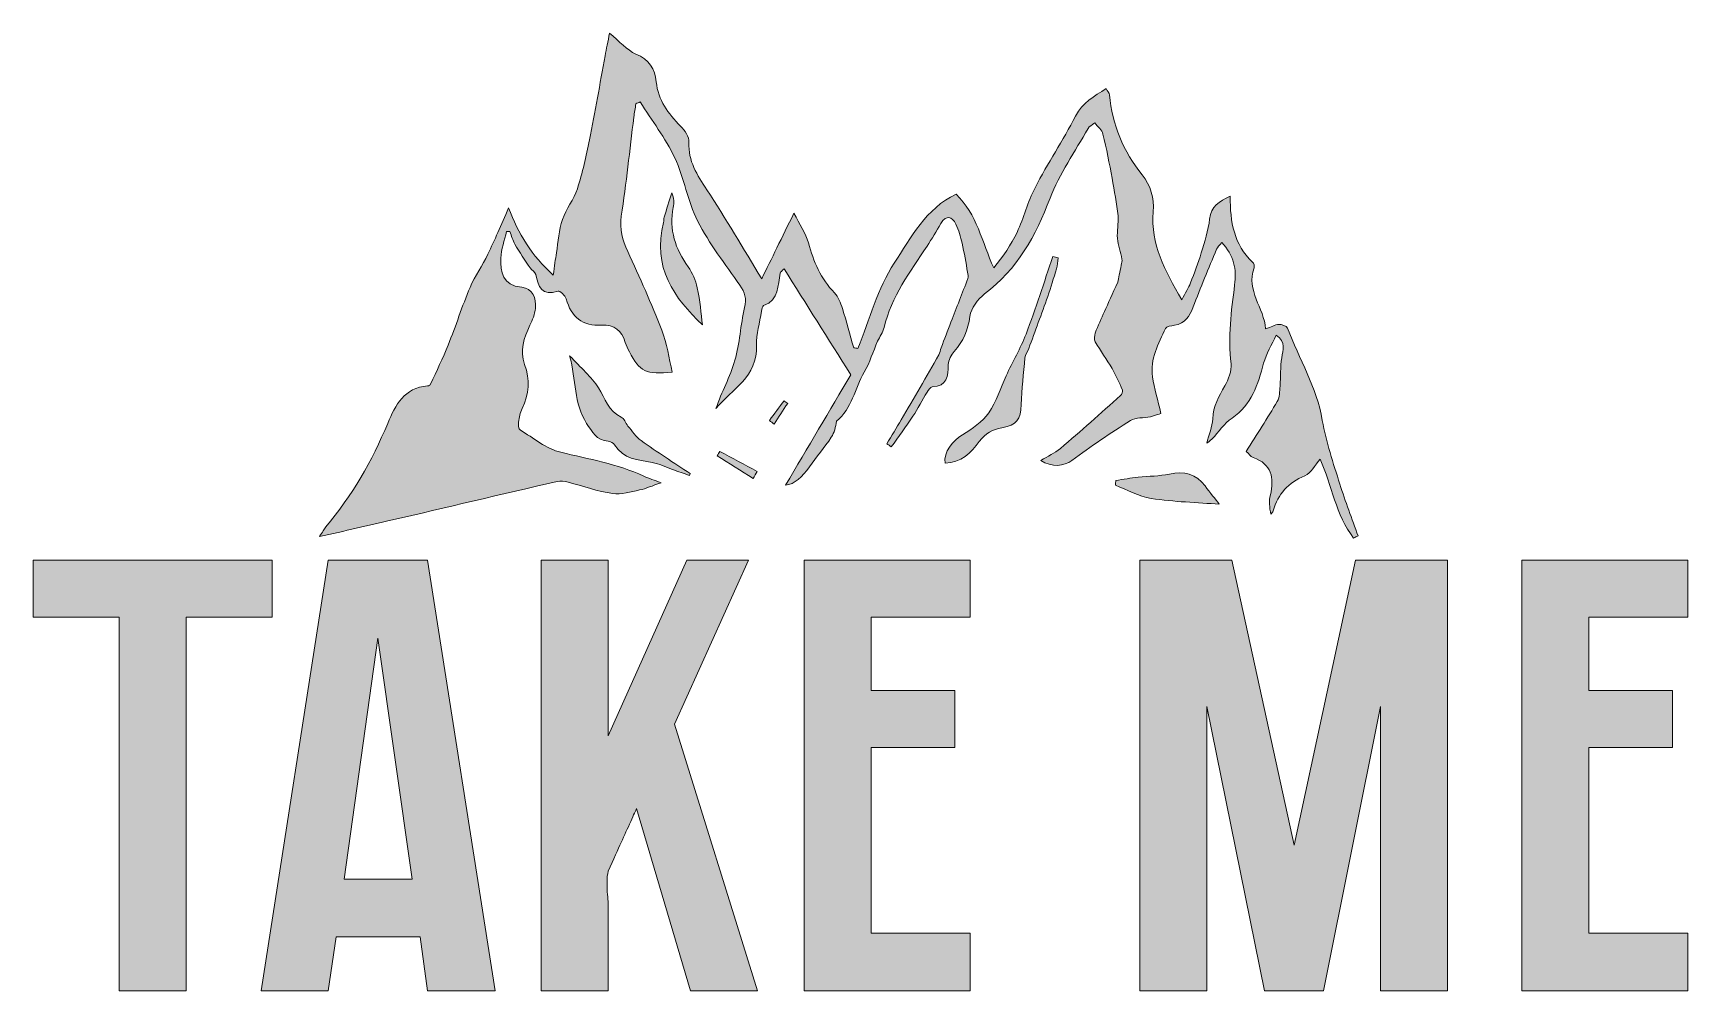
# Model space of a CAD drawing. Header units: inches. Extents: x 67 to 434, y -467 to -33.
# Drawn here: x 74.2 to 429.8, y -238.8 to -33 of the extents above; entities that cross this region are included whole.
import ezdxf

# ---------------------------------------------------------------- set-up
doc = ezdxf.new("R2010")
doc.units = ezdxf.units.IN
doc.header["$MEASUREMENT"] = 0
doc.layers.add('Layer 1', color=7, linetype='Continuous')

# ---------------------------------------------------------------- blocks, each defined once
blk = doc.blocks.new('block 4')
at = {"layer": 'Layer 1', "true_color": 0x0b0b0b}
h = blk.add_hatch(color=28, dxfattribs=at)
h.dxf.hatch_style = 2
h.paths.add_polyline_path([(92.72, -158.51), (74.23, -158.51), (74.23, -146.23), (125.59, -146.23), (125.59, -158.51), (107.11, -158.51), (107.11, -238.77), (92.72, -238.77)])
h = blk.add_hatch(color=28, dxfattribs=at)
h.dxf.hatch_style = 2
h.paths.add_polyline_path([(137.6, -146.23), (158.99, -146.23), (173.51, -238.77), (158.99, -238.77), (157.4, -227.16), (139.32, -227.16), (137.6, -238.77), (123.21, -238.77)])
h.paths.add_polyline_path([(155.69, -214.75), (148.3, -163), (141.03, -214.75)])
h = blk.add_hatch(color=28, dxfattribs=at)
h.dxf.hatch_style = 2
edge = h.paths.add_edge_path()
edge.add_spline(control_points=[(183.41, -146.23), (183.41, -146.23), (197.8, -146.23), (197.8, -146.23), (197.8, -146.23), (197.8, -183.99), (197.8, -183.99), (197.8, -183.99), (214.7, -146.23), (214.7, -146.23), (214.7, -146.23), (227.9, -146.23), (227.9, -146.23), (227.9, -146.23), (212.06, -181.48), (212.06, -181.48), (212.06, -181.48), (229.88, -238.77), (229.88, -238.77), (229.88, -238.77), (215.49, -238.77), (215.49, -238.77), (215.49, -238.77), (203.87, -199.57), (203.87, -199.57), (203.69, -200.01), (203.28, -200.95), (202.62, -202.4), (201.96, -203.86), (201.28, -205.35), (200.57, -206.89), (199.87, -208.43), (198.94, -210.48), (197.8, -213.03), (197.62, -213.82), (197.54, -214.53), (197.54, -215.14), (197.54, -215.76), (197.54, -216.38), (197.54, -216.99), (197.62, -217.7), (197.69, -218.38), (197.73, -219.04), (197.78, -219.7), (197.8, -220.42), (197.8, -221.22), (197.8, -221.22), (197.8, -238.77), (197.8, -238.77), (197.8, -238.77), (183.41, -238.77), (183.41, -238.77), (183.41, -238.77), (183.41, -146.23), (183.41, -146.23)], knot_values=[0, 0, 0, 0, 1, 1, 1, 2, 2, 2, 3, 3, 3, 4, 4, 4, 5, 5, 5, 6, 6, 6, 7, 7, 7, 8, 8, 8, 9, 9, 9, 10, 10, 10, 11, 11, 11, 12, 12, 12, 13, 13, 13, 14, 14, 14, 15, 15, 15, 16, 16, 16, 17, 17, 17, 18, 18, 18, 18], degree=3, periodic=1)
h = blk.add_hatch(color=28, dxfattribs=at)
h.dxf.hatch_style = 2
h.paths.add_polyline_path([(239.91, -146.23), (275.56, -146.23), (275.56, -158.51), (254.3, -158.51), (254.3, -174.22), (272.26, -174.22), (272.26, -186.5), (254.3, -186.5), (254.3, -226.36), (275.56, -226.36), (275.56, -238.77), (239.91, -238.77)])
h = blk.add_hatch(color=28, dxfattribs=at)
h.dxf.hatch_style = 2
h.paths.add_polyline_path([(311.99, -146.23), (331.8, -146.23), (345.13, -207.49), (358.33, -146.23), (378.14, -146.23), (378.14, -238.77), (363.74, -238.77), (363.74, -177.65), (351.47, -238.77), (338.79, -238.77), (326.38, -177.65), (326.38, -238.77), (311.99, -238.77)])
h = blk.add_hatch(color=28, dxfattribs=at)
h.dxf.hatch_style = 2
h.paths.add_polyline_path([(394.11, -146.23), (429.75, -146.23), (429.75, -158.51), (408.5, -158.51), (408.5, -174.22), (426.45, -174.22), (426.45, -186.5), (408.5, -186.5), (408.5, -226.36), (429.75, -226.36), (429.75, -238.77), (394.11, -238.77)])
at = {"layer": 'Layer 1', "lineweight": 0}
for points in [[(92.72, -158.51), (74.23, -158.51), (74.23, -146.23), (125.59, -146.23), (125.59, -158.51), (107.11, -158.51), (107.11, -238.77), (92.72, -238.77), (92.72, -158.51)], [(137.6, -146.23), (158.99, -146.23), (173.51, -238.77), (158.99, -238.77), (157.4, -227.16), (139.32, -227.16), (137.6, -238.77), (123.21, -238.77), (137.6, -146.23)], [(239.91, -146.23), (275.56, -146.23), (275.56, -158.51), (254.3, -158.51), (254.3, -174.22), (272.26, -174.22), (272.26, -186.5), (254.3, -186.5), (254.3, -226.36), (275.56, -226.36), (275.56, -238.77), (239.91, -238.77), (239.91, -146.23)], [(311.99, -146.23), (331.8, -146.23), (345.13, -207.49), (358.33, -146.23), (378.14, -146.23), (378.14, -238.77), (363.74, -238.77), (363.74, -177.65), (351.47, -238.77), (338.79, -238.77), (326.38, -177.65), (326.38, -238.77), (311.99, -238.77), (311.99, -146.23)], [(394.11, -146.23), (429.75, -146.23), (429.75, -158.51), (408.5, -158.51), (408.5, -174.22), (426.45, -174.22), (426.45, -186.5), (408.5, -186.5), (408.5, -226.36), (429.75, -226.36), (429.75, -238.77), (394.11, -238.77), (394.11, -146.23)], [(155.69, -214.75), (148.3, -163), (141.03, -214.75), (155.69, -214.75)]]:
    blk.add_lwpolyline(points, dxfattribs=at)
blk.add_open_spline([(183.41, -146.23), (183.41, -146.23), (197.8, -146.23), (197.8, -146.23), (197.8, -146.23), (197.8, -183.99), (197.8, -183.99), (197.8, -183.99), (214.7, -146.23), (214.7, -146.23), (214.7, -146.23), (227.9, -146.23), (227.9, -146.23), (227.9, -146.23), (212.06, -181.48), (212.06, -181.48), (212.06, -181.48), (229.88, -238.77), (229.88, -238.77), (229.88, -238.77), (215.49, -238.77), (215.49, -238.77), (215.49, -238.77), (203.87, -199.57), (203.87, -199.57), (203.69, -200.01), (203.28, -200.95), (202.62, -202.4), (201.96, -203.86), (201.28, -205.35), (200.57, -206.89), (199.87, -208.43), (198.94, -210.48), (197.8, -213.03), (197.62, -213.82), (197.54, -214.53), (197.54, -215.14), (197.54, -215.76), (197.54, -216.38), (197.54, -216.99), (197.62, -217.7), (197.69, -218.38), (197.73, -219.04), (197.78, -219.7), (197.8, -220.42), (197.8, -221.22), (197.8, -221.22), (197.8, -238.77), (197.8, -238.77), (197.8, -238.77), (183.41, -238.77), (183.41, -238.77), (183.41, -238.77), (183.41, -146.23), (183.41, -146.23)], degree=3, knots=[0, 0, 0, 0, 1, 1, 1, 2, 2, 2, 3, 3, 3, 4, 4, 4, 5, 5, 5, 6, 6, 6, 7, 7, 7, 8, 8, 8, 9, 9, 9, 10, 10, 10, 11, 11, 11, 12, 12, 12, 13, 13, 13, 14, 14, 14, 15, 15, 15, 16, 16, 16, 17, 17, 17, 18, 18, 18, 18], dxfattribs=at)
blk = doc.blocks.new('block 6')
at = {"layer": 'Layer 1', "true_color": 0x0b0b0b}
h = blk.add_hatch(color=28, dxfattribs=at)
h.dxf.hatch_style = 2
edge = h.paths.add_edge_path()
edge.add_spline(control_points=[(307.27, -86.51), (306.09, -89.13), (305.24, -90.99), (304.41, -92.85), (303.73, -94.38), (303.01, -95.89), (302.44, -97.46), (302.23, -98.02), (302.17, -98.85), (302.44, -99.33), (303.56, -101.29), (304.91, -103.11), (306.04, -105.06), (306.9, -106.55), (307.61, -108.12), (308.28, -109.7), (308.41, -110), (308.16, -110.66), (307.87, -110.91), (303.59, -114.72), (299.32, -118.54), (294.95, -122.24), (293.74, -123.26), (292.23, -123.92), (290.72, -124.83), (293.11, -126.38), (295.67, -126.08), (297.41, -124.81), (301.51, -121.83), (305.7, -118.94), (310.01, -116.26), (311.15, -115.55), (312.85, -115.76), (314.27, -115.45), (315.21, -115.24), (316.11, -114.86), (316.54, -114.72), (315.87, -111.87), (315.1, -109.39), (314.74, -106.85), (314.21, -103.05), (315.94, -99.73), (317.53, -96.45), (317.74, -96.02), (318.78, -95.91), (319.46, -95.8), (321.72, -95.4), (322.7, -93.84), (323.45, -91.86), (325.05, -87.7), (326.77, -83.58), (328.48, -79.46), (328.67, -78.99), (329.11, -78.62), (329.6, -77.99), (332.24, -80.67), (332.8, -83.89), (332.38, -87.12), (331.64, -92.76), (330.9, -98.34), (331.6, -104.06), (331.79, -105.59), (331.05, -107.41), (330.26, -108.83), (329, -111.06), (327.76, -113.16), (327.66, -115.87), (327.59, -117.6), (326.84, -119.31), (326.37, -121.12), (326.66, -120.9), (327.12, -120.61), (327.48, -120.23), (328.94, -118.73), (330.15, -116.88), (331.83, -115.73), (336.03, -112.83), (337.36, -108.5), (338.6, -103.96), (339.16, -101.89), (340.34, -100), (341.3, -97.9), (343.45, -99.45), (342.78, -101.07), (342.5, -102.78), (342.17, -104.77), (342.29, -106.83), (342.13, -108.85), (342.04, -109.96), (342.07, -111.22), (341.54, -112.13), (339.44, -115.74), (337.14, -119.24), (334.85, -122.88), (335.42, -123.41), (335.8, -124.03), (336.33, -124.21), (340.41, -125.61), (340.89, -128.55), (340.05, -132.24), (339.75, -133.53), (339.84, -134.91), (340.17, -136.4), (340.33, -136.15), (340.55, -135.91), (340.64, -135.63), (341.75, -132.07), (343.81, -129.54), (347.46, -128.12), (348.79, -127.6), (349.63, -125.8), (350.72, -124.55), (353.27, -130.19), (354.09, -136.56), (357.92, -141.49), (358.25, -141.34), (358.58, -141.19), (358.91, -141.05), (357.59, -137.34), (356.15, -133.67), (354.98, -129.91), (353.58, -125.4), (351.99, -120.88), (351.21, -116.25), (350.01, -109.09), (346.24, -103), (343.72, -96.4), (343.55, -95.95), (342.49, -95.57), (341.87, -95.61), (341.01, -95.67), (340.18, -96.15), (339.03, -96.56), (338.7, -92.03), (334.8, -88.36), (336.55, -83.46), (336.68, -83.11), (336.5, -82.46), (336.22, -82.2), (332.23, -78.47), (331.39, -73.62), (331.44, -68.06), (329.01, -69.23), (327.28, -70.18), (326.99, -72.97), (326.74, -75.43), (325.92, -77.84), (325.2, -80.24), (324.55, -82.41), (323.74, -84.55), (322.9, -86.66), (322.45, -87.78), (321.78, -88.82), (321.01, -90.29), (317.41, -84.08), (314.3, -78.33), (314.87, -71.4), (315.11, -68.43), (314.35, -65.79), (312.5, -63.48), (308.45, -58.44), (306.07, -52.73), (305.47, -46.28), (305.44, -45.88), (305.1, -45.52), (304.79, -44.94), (302.18, -46.62), (299.68, -47.91), (298.19, -50.84), (295.51, -56.08), (292.21, -61.01), (289.49, -66.23), (287.9, -69.27), (287.1, -72.72), (285.62, -75.83), (284.35, -78.5), (282.63, -80.95), (280.63, -83.48), (278.08, -77.96), (277.03, -71.91), (272.53, -67.65), (266.05, -70.66), (262.83, -76.98), (259.24, -82.43), (255.65, -87.88), (253.97, -94.59), (251.45, -100.75), (251.14, -100.7), (250.83, -100.65), (250.53, -100.6), (249.73, -97.79), (248.99, -94.96), (248.1, -92.18), (247.72, -91), (247.24, -89.69), (246.41, -88.83), (243.46, -85.77), (241.9, -82.12), (240.8, -78.09), (240.23, -76.01), (238.91, -74.14), (237.69, -71.7), (235.11, -76.98), (232.86, -81.56), (230.79, -85.78), (226.79, -79.27), (223.04, -72.88), (219, -66.68), (216.92, -63.51), (214.9, -60.53), (215.14, -56.46), (215.21, -55.33), (214.24, -53.91), (213.35, -53.01), (210.68, -50.3), (208.5, -47.46), (208.12, -43.46), (207.85, -40.74), (206.55, -38.73), (203.74, -37.52), (201.78, -36.68), (200.25, -34.81), (198.08, -33.03), (197.72, -34.84), (197.41, -36.39), (197.12, -37.94), (196.01, -43.95), (194.97, -49.98), (193.77, -55.97), (193.05, -59.5), (192.28, -63.05), (191.16, -66.47), (190.41, -68.77), (188.73, -70.77), (187.97, -73.07), (187.21, -75.34), (187.06, -77.82), (186.67, -80.21), (186.44, -81.61), (186.26, -83.03), (185.98, -84.99), (181.32, -80.81), (178.45, -76.11), (176.4, -70.57), (174.71, -74.36), (173.41, -77.49), (171.94, -80.54), (170.76, -82.96), (169.16, -85.19), (168.11, -87.66), (166.4, -91.72), (165.05, -95.94), (163.41, -100.03), (162.27, -102.88), (160.91, -105.63), (159.62, -108.41), (159.54, -108.6), (159.22, -108.79), (159, -108.81), (153.99, -109.2), (152.07, -112.94), (150.43, -116.86), (147.06, -124.93), (142.74, -132.41), (137.11, -139.12), (136.72, -139.59), (136.43, -140.15), (135.76, -141.19), (141.24, -139.94), (146.18, -138.84), (151.12, -137.69), (163.02, -134.91), (174.91, -132.09), (186.82, -129.34), (187.56, -129.17), (188.44, -129.32), (189.2, -129.52), (192.39, -130.32), (195.52, -131.46), (198.75, -131.95), (200.61, -132.22), (202.63, -131.58), (204.55, -131.17), (205.94, -130.87), (207.27, -130.27), (209.16, -129.62), (207.71, -129.07), (206.56, -128.7), (205.46, -128.2), (199.76, -125.58), (193.64, -124.54), (187.6, -123.08), (184.48, -122.33), (181.72, -120), (178.86, -118.27), (178.52, -118.07), (178.47, -117.14), (178.55, -116.59), (178.68, -115.6), (178.85, -114.56), (179.28, -113.68), (180.76, -110.57), (181.03, -107.49), (179.84, -104.19), (178.78, -101.27), (179.65, -98.49), (180.98, -95.79), (181.54, -94.66), (181.99, -93.41), (182.14, -92.17), (182.4, -89.94), (181.57, -87.87), (179.21, -87.63), (175.08, -87.2), (174.63, -84.39), (174.71, -81.34), (174.77, -79.44), (175.52, -77.56), (175.96, -75.66), (176.2, -75.66), (176.44, -75.67), (176.68, -75.67), (177.02, -76.57), (177.25, -77.54), (177.73, -78.37), (178.75, -80.12), (179.88, -81.8), (181.01, -83.48), (181.35, -83.99), (182.12, -84.34), (182.23, -84.86), (182.78, -87.51), (183.49, -89.7), (187.03, -88.43), (187.38, -88.31), (188.57, -89.4), (188.76, -90.09), (189.84, -94.07), (192.24, -95.99), (196.43, -95.76), (199.02, -95.62), (200.72, -96.94), (201.46, -99.47), (201.66, -100.16), (202.03, -100.81), (202.36, -101.46), (204.5, -105.74), (205.96, -106.47), (211.56, -105.83), (210.83, -102.81), (210.42, -99.7), (209.31, -96.86), (207.08, -91.14), (204.56, -85.51), (201.98, -79.93), (200.84, -77.47), (200.16, -75.18), (200.6, -72.35), (201.7, -65.3), (202.41, -58.18), (203.29, -51.09), (203.41, -50.12), (203.59, -49.15), (203.75, -48.19), (204.05, -48.06), (204.35, -47.94), (204.65, -47.82), (207.16, -51.79), (210.08, -55.58), (212.08, -59.8), (214.14, -64.13), (214.81, -69.13), (216.99, -73.38), (219.49, -78.26), (222.94, -82.66), (226.09, -87.2), (227.14, -88.72), (227.56, -90.06), (227.09, -92), (226.2, -95.72), (226.07, -99.66), (225, -103.32), (223.97, -106.84), (222.16, -110.13), (220.93, -113.66), (224.4, -109.52), (229.94, -106.85), (229.65, -100.11), (229.55, -97.69), (230.34, -95.23), (230.75, -92.79), (230.82, -92.35), (230.92, -91.65), (231.19, -91.55), (234.59, -90.32), (234.17, -87.19), (234.75, -84.56), (234.8, -84.34), (235.07, -84.17), (235.56, -83.63), (240.33, -91.2), (244.99, -98.61), (249.91, -106.42), (245.39, -114.06), (240.67, -122.06), (235.88, -130.16), (237.8, -129.91), (239.51, -128.41), (241.03, -126.19), (242.51, -124.02), (244.25, -122.03), (245.72, -119.85), (246.37, -118.87), (246.65, -117.63), (246.86, -116.41), (250.12, -113.71), (250.78, -109.36), (252.8, -105.85), (253.99, -103.78), (254.7, -101.44), (255.67, -99.23), (256.11, -98.23), (256.84, -97.31), (257.08, -96.27), (258.6, -89.61), (262.67, -84.32), (266.29, -78.79), (267.33, -77.2), (268.3, -75.56), (269.27, -73.93), (270.45, -71.94), (271.64, -72.46), (272.49, -74.08), (273.14, -75.33), (273.5, -76.77), (273.82, -78.17), (274.3, -80.23), (274.64, -82.33), (275.01, -84.41), (275.09, -84.85), (275.19, -85.37), (275.04, -85.76), (273.87, -88.88), (272.64, -91.98), (271.43, -95.09), (270.72, -96.93), (270.01, -98.78), (269.32, -100.62), (269.13, -101.13), (269.09, -101.71), (268.83, -102.16), (266.15, -106.82), (263.46, -111.47), (260.74, -116.11), (259.74, -117.84), (258.67, -119.53), (257.63, -121.24), (257.96, -121.46), (258.28, -121.69), (258.61, -121.92), (260.16, -119.73), (261.76, -117.58), (263.24, -115.34), (264.34, -113.67), (265.25, -111.87), (266.29, -110.16), (266.57, -109.71), (267.02, -109.06), (267.41, -109.04), (270.67, -108.89), (270.8, -106.72), (270.85, -104.23), (270.87, -103.27), (271.47, -102.14), (272.14, -101.39), (274.09, -99.21), (275.11, -96.84), (275.51, -93.87), (275.74, -92.13), (277.18, -90.15), (278.66, -89.05), (285.69, -83.75), (289.64, -76.59), (292.72, -68.51), (294.74, -63.24), (298.09, -58.47), (300.89, -53.5), (301.13, -53.06), (301.69, -52.8), (302.33, -52.28), (302.99, -53.16), (303.88, -53.86), (304.09, -54.72), (304.87, -57.86), (305.47, -61.04), (306.05, -64.22), (306.55, -66.9), (307.04, -69.59), (307.32, -72.29), (307.48, -73.89), (307.06, -75.54), (307.19, -77.14), (307.32, -78.64), (307.87, -80.09), (308.17, -81.58), (308.25, -81.99), (308.1, -82.45), (308.01, -82.88), (307.73, -84.31), (307.43, -85.74), (307.27, -86.51)], knot_values=[0, 0, 0, 0, 1, 1, 1, 2, 2, 2, 3, 3, 3, 4, 4, 4, 5, 5, 5, 6, 6, 6, 7, 7, 7, 8, 8, 8, 9, 9, 9, 10, 10, 10, 11, 11, 11, 12, 12, 12, 13, 13, 13, 14, 14, 14, 15, 15, 15, 16, 16, 16, 17, 17, 17, 18, 18, 18, 19, 19, 19, 20, 20, 20, 21, 21, 21, 22, 22, 22, 23, 23, 23, 24, 24, 24, 25, 25, 25, 26, 26, 26, 27, 27, 27, 28, 28, 28, 29, 29, 29, 30, 30, 30, 31, 31, 31, 32, 32, 32, 33, 33, 33, 34, 34, 34, 35, 35, 35, 36, 36, 36, 37, 37, 37, 38, 38, 38, 39, 39, 39, 40, 40, 40, 41, 41, 41, 42, 42, 42, 43, 43, 43, 44, 44, 44, 45, 45, 45, 46, 46, 46, 47, 47, 47, 48, 48, 48, 49, 49, 49, 50, 50, 50, 51, 51, 51, 52, 52, 52, 53, 53, 53, 54, 54, 54, 55, 55, 55, 56, 56, 56, 57, 57, 57, 58, 58, 58, 59, 59, 59, 60, 60, 60, 61, 61, 61, 62, 62, 62, 63, 63, 63, 64, 64, 64, 65, 65, 65, 66, 66, 66, 67, 67, 67, 68, 68, 68, 69, 69, 69, 70, 70, 70, 71, 71, 71, 72, 72, 72, 73, 73, 73, 74, 74, 74, 75, 75, 75, 76, 76, 76, 77, 77, 77, 78, 78, 78, 79, 79, 79, 80, 80, 80, 81, 81, 81, 82, 82, 82, 83, 83, 83, 84, 84, 84, 85, 85, 85, 86, 86, 86, 87, 87, 87, 88, 88, 88, 89, 89, 89, 90, 90, 90, 91, 91, 91, 92, 92, 92, 93, 93, 93, 94, 94, 94, 95, 95, 95, 96, 96, 96, 97, 97, 97, 98, 98, 98, 99, 99, 99, 100, 100, 100, 101, 101, 101, 102, 102, 102, 103, 103, 103, 104, 104, 104, 105, 105, 105, 106, 106, 106, 107, 107, 107, 108, 108, 108, 109, 109, 109, 110, 110, 110, 111, 111, 111, 112, 112, 112, 113, 113, 113, 114, 114, 114, 115, 115, 115, 116, 116, 116, 117, 117, 117, 118, 118, 118, 119, 119, 119, 120, 120, 120, 121, 121, 121, 122, 122, 122, 123, 123, 123, 124, 124, 124, 125, 125, 125, 126, 126, 126, 127, 127, 127, 128, 128, 128, 129, 129, 129, 130, 130, 130, 131, 131, 131, 132, 132, 132, 133, 133, 133, 134, 134, 134, 135, 135, 135, 136, 136, 136, 137, 137, 137, 138, 138, 138, 139, 139, 139, 140, 140, 140, 141, 141, 141, 142, 142, 142, 143, 143, 143, 144, 144, 144, 145, 145, 145, 146, 146, 146, 147, 147, 147, 148, 148, 148, 149, 149, 149, 150, 150, 150, 151, 151, 151, 152, 152, 152, 153, 153, 153, 154, 154, 154, 155, 155, 155, 156, 156, 156, 157, 157, 157, 158, 158, 158, 159, 159, 159, 160, 160, 160, 161, 161, 161, 162, 162, 162, 163, 163, 163, 164, 164, 164, 165, 165, 165, 166, 166, 166, 167, 167, 167, 168, 168, 168, 169, 169, 169, 170, 170, 170, 170], degree=3, periodic=1)
at = {"layer": 'Layer 1', "lineweight": 0}
blk.add_open_spline([(307.27, -86.51), (306.09, -89.13), (305.24, -90.99), (304.41, -92.85), (303.73, -94.38), (303.01, -95.89), (302.44, -97.46), (302.23, -98.02), (302.17, -98.85), (302.44, -99.33), (303.56, -101.29), (304.91, -103.11), (306.04, -105.06), (306.9, -106.55), (307.61, -108.12), (308.28, -109.7), (308.41, -110), (308.16, -110.66), (307.87, -110.91), (303.59, -114.72), (299.32, -118.54), (294.95, -122.24), (293.74, -123.26), (292.23, -123.92), (290.72, -124.83), (293.11, -126.38), (295.67, -126.08), (297.41, -124.81), (301.51, -121.83), (305.7, -118.94), (310.01, -116.26), (311.15, -115.55), (312.85, -115.76), (314.27, -115.45), (315.21, -115.24), (316.11, -114.86), (316.54, -114.72), (315.87, -111.87), (315.1, -109.39), (314.74, -106.85), (314.21, -103.05), (315.94, -99.73), (317.53, -96.45), (317.74, -96.02), (318.78, -95.91), (319.46, -95.8), (321.72, -95.4), (322.7, -93.84), (323.45, -91.86), (325.05, -87.7), (326.77, -83.58), (328.48, -79.46), (328.67, -78.99), (329.11, -78.62), (329.6, -77.99), (332.24, -80.67), (332.8, -83.89), (332.38, -87.12), (331.64, -92.76), (330.9, -98.34), (331.6, -104.06), (331.79, -105.59), (331.05, -107.41), (330.26, -108.83), (329, -111.06), (327.76, -113.16), (327.66, -115.87), (327.59, -117.6), (326.84, -119.31), (326.37, -121.12), (326.66, -120.9), (327.12, -120.61), (327.48, -120.23), (328.94, -118.73), (330.15, -116.88), (331.83, -115.73), (336.03, -112.83), (337.36, -108.5), (338.6, -103.96), (339.16, -101.89), (340.34, -100), (341.3, -97.9), (343.45, -99.45), (342.78, -101.07), (342.5, -102.78), (342.17, -104.77), (342.29, -106.83), (342.13, -108.85), (342.04, -109.96), (342.07, -111.22), (341.54, -112.13), (339.44, -115.74), (337.14, -119.24), (334.85, -122.88), (335.42, -123.41), (335.8, -124.03), (336.33, -124.21), (340.41, -125.61), (340.89, -128.55), (340.05, -132.24), (339.75, -133.53), (339.84, -134.91), (340.17, -136.4), (340.33, -136.15), (340.55, -135.91), (340.64, -135.63), (341.75, -132.07), (343.81, -129.54), (347.46, -128.12), (348.79, -127.6), (349.63, -125.8), (350.72, -124.55), (353.27, -130.19), (354.09, -136.56), (357.92, -141.49), (358.25, -141.34), (358.58, -141.19), (358.91, -141.05), (357.59, -137.34), (356.15, -133.67), (354.98, -129.91), (353.58, -125.4), (351.99, -120.88), (351.21, -116.25), (350.01, -109.09), (346.24, -103), (343.72, -96.4), (343.55, -95.95), (342.49, -95.57), (341.87, -95.61), (341.01, -95.67), (340.18, -96.15), (339.03, -96.56), (338.7, -92.03), (334.8, -88.36), (336.55, -83.46), (336.68, -83.11), (336.5, -82.46), (336.22, -82.2), (332.23, -78.47), (331.39, -73.62), (331.44, -68.06), (329.01, -69.23), (327.28, -70.18), (326.99, -72.97), (326.74, -75.43), (325.92, -77.84), (325.2, -80.24), (324.55, -82.41), (323.74, -84.55), (322.9, -86.66), (322.45, -87.78), (321.78, -88.82), (321.01, -90.29), (317.41, -84.08), (314.3, -78.33), (314.87, -71.4), (315.11, -68.43), (314.35, -65.79), (312.5, -63.48), (308.45, -58.44), (306.07, -52.73), (305.47, -46.28), (305.44, -45.88), (305.1, -45.52), (304.79, -44.94), (302.18, -46.62), (299.68, -47.91), (298.19, -50.84), (295.51, -56.08), (292.21, -61.01), (289.49, -66.23), (287.9, -69.27), (287.1, -72.72), (285.62, -75.83), (284.35, -78.5), (282.63, -80.95), (280.63, -83.48), (278.08, -77.96), (277.03, -71.91), (272.53, -67.65), (266.05, -70.66), (262.83, -76.98), (259.24, -82.43), (255.65, -87.88), (253.97, -94.59), (251.45, -100.75), (251.14, -100.7), (250.83, -100.65), (250.53, -100.6), (249.73, -97.79), (248.99, -94.96), (248.1, -92.18), (247.72, -91), (247.24, -89.69), (246.41, -88.83), (243.46, -85.77), (241.9, -82.12), (240.8, -78.09), (240.23, -76.01), (238.91, -74.14), (237.69, -71.7), (235.11, -76.98), (232.86, -81.56), (230.79, -85.78), (226.79, -79.27), (223.04, -72.88), (219, -66.68), (216.92, -63.51), (214.9, -60.53), (215.14, -56.46), (215.21, -55.33), (214.24, -53.91), (213.35, -53.01), (210.68, -50.3), (208.5, -47.46), (208.12, -43.46), (207.85, -40.74), (206.55, -38.73), (203.74, -37.52), (201.78, -36.68), (200.25, -34.81), (198.08, -33.03), (197.72, -34.84), (197.41, -36.39), (197.12, -37.94), (196.01, -43.95), (194.97, -49.98), (193.77, -55.97), (193.05, -59.5), (192.28, -63.05), (191.16, -66.47), (190.41, -68.77), (188.73, -70.77), (187.97, -73.07), (187.21, -75.34), (187.06, -77.82), (186.67, -80.21), (186.44, -81.61), (186.26, -83.03), (185.98, -84.99), (181.32, -80.81), (178.45, -76.11), (176.4, -70.57), (174.71, -74.36), (173.41, -77.49), (171.94, -80.54), (170.76, -82.96), (169.16, -85.19), (168.11, -87.66), (166.4, -91.72), (165.05, -95.94), (163.41, -100.03), (162.27, -102.88), (160.91, -105.63), (159.62, -108.41), (159.54, -108.6), (159.22, -108.79), (159, -108.81), (153.99, -109.2), (152.07, -112.94), (150.43, -116.86), (147.06, -124.93), (142.74, -132.41), (137.11, -139.12), (136.72, -139.59), (136.43, -140.15), (135.76, -141.19), (141.24, -139.94), (146.18, -138.84), (151.12, -137.69), (163.02, -134.91), (174.91, -132.09), (186.82, -129.34), (187.56, -129.17), (188.44, -129.32), (189.2, -129.52), (192.39, -130.32), (195.52, -131.46), (198.75, -131.95), (200.61, -132.22), (202.63, -131.58), (204.55, -131.17), (205.94, -130.87), (207.27, -130.27), (209.16, -129.62), (207.71, -129.07), (206.56, -128.7), (205.46, -128.2), (199.76, -125.58), (193.64, -124.54), (187.6, -123.08), (184.48, -122.33), (181.72, -120), (178.86, -118.27), (178.52, -118.07), (178.47, -117.14), (178.55, -116.59), (178.68, -115.6), (178.85, -114.56), (179.28, -113.68), (180.76, -110.57), (181.03, -107.49), (179.84, -104.19), (178.78, -101.27), (179.65, -98.49), (180.98, -95.79), (181.54, -94.66), (181.99, -93.41), (182.14, -92.17), (182.4, -89.94), (181.57, -87.87), (179.21, -87.63), (175.08, -87.2), (174.63, -84.39), (174.71, -81.34), (174.77, -79.44), (175.52, -77.56), (175.96, -75.66), (176.2, -75.66), (176.44, -75.67), (176.68, -75.67), (177.02, -76.57), (177.25, -77.54), (177.73, -78.37), (178.75, -80.12), (179.88, -81.8), (181.01, -83.48), (181.35, -83.99), (182.12, -84.34), (182.23, -84.86), (182.78, -87.51), (183.49, -89.7), (187.03, -88.43), (187.38, -88.31), (188.57, -89.4), (188.76, -90.09), (189.84, -94.07), (192.24, -95.99), (196.43, -95.76), (199.02, -95.62), (200.72, -96.94), (201.46, -99.47), (201.66, -100.16), (202.03, -100.81), (202.36, -101.46), (204.5, -105.74), (205.96, -106.47), (211.56, -105.83), (210.83, -102.81), (210.42, -99.7), (209.31, -96.86), (207.08, -91.14), (204.56, -85.51), (201.98, -79.93), (200.84, -77.47), (200.16, -75.18), (200.6, -72.35), (201.7, -65.3), (202.41, -58.18), (203.29, -51.09), (203.41, -50.12), (203.59, -49.15), (203.75, -48.19), (204.05, -48.06), (204.35, -47.94), (204.65, -47.82), (207.16, -51.79), (210.08, -55.58), (212.08, -59.8), (214.14, -64.13), (214.81, -69.13), (216.99, -73.38), (219.49, -78.26), (222.94, -82.66), (226.09, -87.2), (227.14, -88.72), (227.56, -90.06), (227.09, -92), (226.2, -95.72), (226.07, -99.66), (225, -103.32), (223.97, -106.84), (222.16, -110.13), (220.93, -113.66), (224.4, -109.52), (229.94, -106.85), (229.65, -100.11), (229.55, -97.69), (230.34, -95.23), (230.75, -92.79), (230.82, -92.35), (230.92, -91.65), (231.19, -91.55), (234.59, -90.32), (234.17, -87.19), (234.75, -84.56), (234.8, -84.34), (235.07, -84.17), (235.56, -83.63), (240.33, -91.2), (244.99, -98.61), (249.91, -106.42), (245.39, -114.06), (240.67, -122.06), (235.88, -130.16), (237.8, -129.91), (239.51, -128.41), (241.03, -126.19), (242.51, -124.02), (244.25, -122.03), (245.72, -119.85), (246.37, -118.87), (246.65, -117.63), (246.86, -116.41), (250.12, -113.71), (250.78, -109.36), (252.8, -105.85), (253.99, -103.78), (254.7, -101.44), (255.67, -99.23), (256.11, -98.23), (256.84, -97.31), (257.08, -96.27), (258.6, -89.61), (262.67, -84.32), (266.29, -78.79), (267.33, -77.2), (268.3, -75.56), (269.27, -73.93), (270.45, -71.94), (271.64, -72.46), (272.49, -74.08), (273.14, -75.33), (273.5, -76.77), (273.82, -78.17), (274.3, -80.23), (274.64, -82.33), (275.01, -84.41), (275.09, -84.85), (275.19, -85.37), (275.04, -85.76), (273.87, -88.88), (272.64, -91.98), (271.43, -95.09), (270.72, -96.93), (270.01, -98.78), (269.32, -100.62), (269.13, -101.13), (269.09, -101.71), (268.83, -102.16), (266.15, -106.82), (263.46, -111.47), (260.74, -116.11), (259.74, -117.84), (258.67, -119.53), (257.63, -121.24), (257.96, -121.46), (258.28, -121.69), (258.61, -121.92), (260.16, -119.73), (261.76, -117.58), (263.24, -115.34), (264.34, -113.67), (265.25, -111.87), (266.29, -110.16), (266.57, -109.71), (267.02, -109.06), (267.41, -109.04), (270.67, -108.89), (270.8, -106.72), (270.85, -104.23), (270.87, -103.27), (271.47, -102.14), (272.14, -101.39), (274.09, -99.21), (275.11, -96.84), (275.51, -93.87), (275.74, -92.13), (277.18, -90.15), (278.66, -89.05), (285.69, -83.75), (289.64, -76.59), (292.72, -68.51), (294.74, -63.24), (298.09, -58.47), (300.89, -53.5), (301.13, -53.06), (301.69, -52.8), (302.33, -52.28), (302.99, -53.16), (303.88, -53.86), (304.09, -54.72), (304.87, -57.86), (305.47, -61.04), (306.05, -64.22), (306.55, -66.9), (307.04, -69.59), (307.32, -72.29), (307.48, -73.89), (307.06, -75.54), (307.19, -77.14), (307.32, -78.64), (307.87, -80.09), (308.17, -81.58), (308.25, -81.99), (308.1, -82.45), (308.01, -82.88), (307.73, -84.31), (307.43, -85.74), (307.27, -86.51)], degree=3, knots=[0, 0, 0, 0, 1, 1, 1, 2, 2, 2, 3, 3, 3, 4, 4, 4, 5, 5, 5, 6, 6, 6, 7, 7, 7, 8, 8, 8, 9, 9, 9, 10, 10, 10, 11, 11, 11, 12, 12, 12, 13, 13, 13, 14, 14, 14, 15, 15, 15, 16, 16, 16, 17, 17, 17, 18, 18, 18, 19, 19, 19, 20, 20, 20, 21, 21, 21, 22, 22, 22, 23, 23, 23, 24, 24, 24, 25, 25, 25, 26, 26, 26, 27, 27, 27, 28, 28, 28, 29, 29, 29, 30, 30, 30, 31, 31, 31, 32, 32, 32, 33, 33, 33, 34, 34, 34, 35, 35, 35, 36, 36, 36, 37, 37, 37, 38, 38, 38, 39, 39, 39, 40, 40, 40, 41, 41, 41, 42, 42, 42, 43, 43, 43, 44, 44, 44, 45, 45, 45, 46, 46, 46, 47, 47, 47, 48, 48, 48, 49, 49, 49, 50, 50, 50, 51, 51, 51, 52, 52, 52, 53, 53, 53, 54, 54, 54, 55, 55, 55, 56, 56, 56, 57, 57, 57, 58, 58, 58, 59, 59, 59, 60, 60, 60, 61, 61, 61, 62, 62, 62, 63, 63, 63, 64, 64, 64, 65, 65, 65, 66, 66, 66, 67, 67, 67, 68, 68, 68, 69, 69, 69, 70, 70, 70, 71, 71, 71, 72, 72, 72, 73, 73, 73, 74, 74, 74, 75, 75, 75, 76, 76, 76, 77, 77, 77, 78, 78, 78, 79, 79, 79, 80, 80, 80, 81, 81, 81, 82, 82, 82, 83, 83, 83, 84, 84, 84, 85, 85, 85, 86, 86, 86, 87, 87, 87, 88, 88, 88, 89, 89, 89, 90, 90, 90, 91, 91, 91, 92, 92, 92, 93, 93, 93, 94, 94, 94, 95, 95, 95, 96, 96, 96, 97, 97, 97, 98, 98, 98, 99, 99, 99, 100, 100, 100, 101, 101, 101, 102, 102, 102, 103, 103, 103, 104, 104, 104, 105, 105, 105, 106, 106, 106, 107, 107, 107, 108, 108, 108, 109, 109, 109, 110, 110, 110, 111, 111, 111, 112, 112, 112, 113, 113, 113, 114, 114, 114, 115, 115, 115, 116, 116, 116, 117, 117, 117, 118, 118, 118, 119, 119, 119, 120, 120, 120, 121, 121, 121, 122, 122, 122, 123, 123, 123, 124, 124, 124, 125, 125, 125, 126, 126, 126, 127, 127, 127, 128, 128, 128, 129, 129, 129, 130, 130, 130, 131, 131, 131, 132, 132, 132, 133, 133, 133, 134, 134, 134, 135, 135, 135, 136, 136, 136, 137, 137, 137, 138, 138, 138, 139, 139, 139, 140, 140, 140, 141, 141, 141, 142, 142, 142, 143, 143, 143, 144, 144, 144, 145, 145, 145, 146, 146, 146, 147, 147, 147, 148, 148, 148, 149, 149, 149, 150, 150, 150, 151, 151, 151, 152, 152, 152, 153, 153, 153, 154, 154, 154, 155, 155, 155, 156, 156, 156, 157, 157, 157, 158, 158, 158, 159, 159, 159, 160, 160, 160, 161, 161, 161, 162, 162, 162, 163, 163, 163, 164, 164, 164, 165, 165, 165, 166, 166, 166, 167, 167, 167, 168, 168, 168, 169, 169, 169, 170, 170, 170, 170], dxfattribs=at)
blk = doc.blocks.new('block 7')
at = {"layer": 'Layer 1', "true_color": 0x0b0b0b}
h = blk.add_hatch(color=28, dxfattribs=at)
h.dxf.hatch_style = 2
edge = h.paths.add_edge_path()
edge.add_spline(control_points=[(293.32, -81.03), (291.42, -86.58), (289.64, -92.18), (287.56, -97.67), (286.39, -100.76), (284.68, -103.64), (283.28, -106.64), (282.03, -109.3), (281.21, -112.23), (279.55, -114.58), (278.18, -116.53), (276.01, -118.07), (273.9, -119.3), (271.8, -120.51), (269.82, -123.12), (270.15, -125.4), (273.54, -125.36), (275.81, -123.1), (277.51, -120.78), (278.88, -118.91), (280.39, -118.17), (282.39, -117.81), (285.54, -117.24), (286.45, -115.99), (286.54, -112.84), (286.63, -109.48), (286.99, -106.12), (287.32, -102.78), (287.39, -102.09), (287.89, -101.45), (288.14, -100.78), (289.51, -97.06), (290.89, -93.34), (292.21, -89.61), (292.9, -87.64), (293.5, -85.65), (294.08, -83.65), (294.3, -82.9), (294.34, -82.11), (294.46, -81.33), (294.08, -81.23), (293.7, -81.13), (293.32, -81.03)], knot_values=[0, 0, 0, 0, 1, 1, 1, 2, 2, 2, 3, 3, 3, 4, 4, 4, 5, 5, 5, 6, 6, 6, 7, 7, 7, 8, 8, 8, 9, 9, 9, 10, 10, 10, 11, 11, 11, 12, 12, 12, 13, 13, 13, 14, 14, 14, 14], degree=3, periodic=1)
at = {"layer": 'Layer 1', "lineweight": 0}
blk.add_open_spline([(293.32, -81.03), (291.42, -86.58), (289.64, -92.18), (287.56, -97.67), (286.39, -100.76), (284.68, -103.64), (283.28, -106.64), (282.03, -109.3), (281.21, -112.23), (279.55, -114.58), (278.18, -116.53), (276.01, -118.07), (273.9, -119.3), (271.8, -120.51), (269.82, -123.12), (270.15, -125.4), (273.54, -125.36), (275.81, -123.1), (277.51, -120.78), (278.88, -118.91), (280.39, -118.17), (282.39, -117.81), (285.54, -117.24), (286.45, -115.99), (286.54, -112.84), (286.63, -109.48), (286.99, -106.12), (287.32, -102.78), (287.39, -102.09), (287.89, -101.45), (288.14, -100.78), (289.51, -97.06), (290.89, -93.34), (292.21, -89.61), (292.9, -87.64), (293.5, -85.65), (294.08, -83.65), (294.3, -82.9), (294.34, -82.11), (294.46, -81.33), (294.08, -81.23), (293.7, -81.13), (293.32, -81.03)], degree=3, knots=[0, 0, 0, 0, 1, 1, 1, 2, 2, 2, 3, 3, 3, 4, 4, 4, 5, 5, 5, 6, 6, 6, 7, 7, 7, 8, 8, 8, 9, 9, 9, 10, 10, 10, 11, 11, 11, 12, 12, 12, 13, 13, 13, 14, 14, 14, 14], dxfattribs=at)
blk = doc.blocks.new('block 8')
at = {"layer": 'Layer 1', "true_color": 0x0b0b0b}
h = blk.add_hatch(color=28, dxfattribs=at)
h.dxf.hatch_style = 2
edge = h.paths.add_edge_path()
edge.add_spline(control_points=[(215.4, -127.65), (211.87, -125.3), (208.3, -123.02), (204.86, -120.56), (203.74, -119.76), (202.93, -118.51), (202.03, -117.43), (201.51, -116.81), (201.23, -115.79), (200.59, -115.51), (197.77, -114.28), (197.17, -111.51), (195.72, -109.25), (194.18, -106.86), (191.9, -104.94), (189.5, -102.33), (190.97, -107.53), (190.32, -112.59), (193.16, -116.87), (194.33, -118.63), (195.28, -120.51), (197.76, -120.69), (198.26, -120.72), (198.92, -121.06), (199.17, -121.46), (201.03, -124.55), (204.19, -124.7), (207.24, -125.25), (208.74, -125.53), (210.14, -126.26), (211.59, -126.77), (212.82, -127.21), (214.05, -127.62), (215.28, -128.04), (215.32, -127.91), (215.36, -127.78), (215.4, -127.65)], knot_values=[0, 0, 0, 0, 1, 1, 1, 2, 2, 2, 3, 3, 3, 4, 4, 4, 5, 5, 5, 6, 6, 6, 7, 7, 7, 8, 8, 8, 9, 9, 9, 10, 10, 10, 11, 11, 11, 12, 12, 12, 12], degree=3, periodic=1)
at = {"layer": 'Layer 1', "lineweight": 0}
blk.add_open_spline([(215.4, -127.65), (211.87, -125.3), (208.3, -123.02), (204.86, -120.56), (203.74, -119.76), (202.93, -118.51), (202.03, -117.43), (201.51, -116.81), (201.23, -115.79), (200.59, -115.51), (197.77, -114.28), (197.17, -111.51), (195.72, -109.25), (194.18, -106.86), (191.9, -104.94), (189.5, -102.33), (190.97, -107.53), (190.32, -112.59), (193.16, -116.87), (194.33, -118.63), (195.28, -120.51), (197.76, -120.69), (198.26, -120.72), (198.92, -121.06), (199.17, -121.46), (201.03, -124.55), (204.19, -124.7), (207.24, -125.25), (208.74, -125.53), (210.14, -126.26), (211.59, -126.77), (212.82, -127.21), (214.05, -127.62), (215.28, -128.04), (215.32, -127.91), (215.36, -127.78), (215.4, -127.65)], degree=3, knots=[0, 0, 0, 0, 1, 1, 1, 2, 2, 2, 3, 3, 3, 4, 4, 4, 5, 5, 5, 6, 6, 6, 7, 7, 7, 8, 8, 8, 9, 9, 9, 10, 10, 10, 11, 11, 11, 12, 12, 12, 12], dxfattribs=at)
blk = doc.blocks.new('block 9')
at = {"layer": 'Layer 1', "true_color": 0x0b0b0b}
h = blk.add_hatch(color=28, dxfattribs=at)
h.dxf.hatch_style = 2
edge = h.paths.add_edge_path()
edge.add_spline(control_points=[(329.08, -134.23), (328.23, -133.14), (327.09, -131.75), (326.02, -130.31), (324.12, -127.76), (321.44, -127.02), (318.37, -127.74), (316.21, -128.24), (313.91, -128.17), (311.67, -128.42), (310.06, -128.6), (308.45, -128.88), (306.84, -129.12), (306.81, -129.46), (306.78, -129.81), (306.75, -130.15), (309.3, -131.13), (311.77, -132.58), (314.41, -132.98), (319.36, -133.73), (324.4, -133.87), (329.08, -134.23)], knot_values=[0, 0, 0, 0, 1, 1, 1, 2, 2, 2, 3, 3, 3, 4, 4, 4, 5, 5, 5, 6, 6, 6, 7, 7, 7, 7], degree=3, periodic=1)
at = {"layer": 'Layer 1', "lineweight": 0}
blk.add_open_spline([(329.08, -134.23), (328.23, -133.14), (327.09, -131.75), (326.02, -130.31), (324.12, -127.76), (321.44, -127.02), (318.37, -127.74), (316.21, -128.24), (313.91, -128.17), (311.67, -128.42), (310.06, -128.6), (308.45, -128.88), (306.84, -129.12), (306.81, -129.46), (306.78, -129.81), (306.75, -130.15), (309.3, -131.13), (311.77, -132.58), (314.41, -132.98), (319.36, -133.73), (324.4, -133.87), (329.08, -134.23)], degree=3, knots=[0, 0, 0, 0, 1, 1, 1, 2, 2, 2, 3, 3, 3, 4, 4, 4, 5, 5, 5, 6, 6, 6, 7, 7, 7, 7], dxfattribs=at)
blk = doc.blocks.new('block 10')
at = {"layer": 'Layer 1', "true_color": 0x0b0b0b}
h = blk.add_hatch(color=28, dxfattribs=at)
h.dxf.hatch_style = 2
edge = h.paths.add_edge_path()
edge.add_spline(control_points=[(218.05, -95.66), (217.74, -93.29), (217.51, -90.47), (216.93, -87.72), (216.6, -86.16), (215.91, -84.56), (214.99, -83.27), (212.21, -79.39), (210.82, -75.26), (211.76, -70.47), (211.96, -69.51), (211.91, -68.49), (211.48, -67.33), (210.92, -69.09), (210.34, -70.84), (209.8, -72.59), (209.7, -72.94), (209.78, -73.33), (209.69, -73.68), (207.16, -83.29), (212.01, -90.03), (218.05, -95.66)], knot_values=[0, 0, 0, 0, 1, 1, 1, 2, 2, 2, 3, 3, 3, 4, 4, 4, 5, 5, 5, 6, 6, 6, 7, 7, 7, 7], degree=3, periodic=1)
at = {"layer": 'Layer 1', "lineweight": 0}
blk.add_open_spline([(218.05, -95.66), (217.74, -93.29), (217.51, -90.47), (216.93, -87.72), (216.6, -86.16), (215.91, -84.56), (214.99, -83.27), (212.21, -79.39), (210.82, -75.26), (211.76, -70.47), (211.96, -69.51), (211.91, -68.49), (211.48, -67.33), (210.92, -69.09), (210.34, -70.84), (209.8, -72.59), (209.7, -72.94), (209.78, -73.33), (209.69, -73.68), (207.16, -83.29), (212.01, -90.03), (218.05, -95.66)], degree=3, knots=[0, 0, 0, 0, 1, 1, 1, 2, 2, 2, 3, 3, 3, 4, 4, 4, 5, 5, 5, 6, 6, 6, 7, 7, 7, 7], dxfattribs=at)
blk = doc.blocks.new('block 11')
at = {"layer": 'Layer 1', "true_color": 0x0b0b0b}
h = blk.add_hatch(color=28, dxfattribs=at)
h.dxf.hatch_style = 2
edge = h.paths.add_edge_path()
edge.add_spline(control_points=[(229.78, -127.2), (227.12, -125.76), (224.45, -124.32), (221.79, -122.87), (221.59, -123.19), (221.4, -123.51), (221.2, -123.83), (223.77, -125.45), (226.35, -127.07), (228.92, -128.69), (229.2, -128.19), (229.49, -127.7), (229.78, -127.2)], knot_values=[0, 0, 0, 0, 1, 1, 1, 2, 2, 2, 3, 3, 3, 4, 4, 4, 4], degree=3, periodic=1)
at = {"layer": 'Layer 1', "lineweight": 0}
blk.add_open_spline([(229.78, -127.2), (227.12, -125.76), (224.45, -124.32), (221.79, -122.87), (221.59, -123.19), (221.4, -123.51), (221.2, -123.83), (223.77, -125.45), (226.35, -127.07), (228.92, -128.69), (229.2, -128.19), (229.49, -127.7), (229.78, -127.2)], degree=3, knots=[0, 0, 0, 0, 1, 1, 1, 2, 2, 2, 3, 3, 3, 4, 4, 4, 4], dxfattribs=at)
blk = doc.blocks.new('block 12')
at = {"layer": 'Layer 1', "true_color": 0x0b0b0b}
h = blk.add_hatch(color=28, dxfattribs=at)
h.dxf.hatch_style = 2
edge = h.paths.add_edge_path()
edge.add_spline(control_points=[(233.42, -117.02), (234.4, -115.53), (235.38, -114.05), (236.35, -112.57), (236.09, -112.38), (235.83, -112.19), (235.56, -112), (234.51, -113.41), (233.46, -114.82), (232.42, -116.23), (232.75, -116.49), (233.08, -116.75), (233.42, -117.02)], knot_values=[0, 0, 0, 0, 1, 1, 1, 2, 2, 2, 3, 3, 3, 4, 4, 4, 4], degree=3, periodic=1)
at = {"layer": 'Layer 1', "lineweight": 0}
blk.add_open_spline([(233.42, -117.02), (234.4, -115.53), (235.38, -114.05), (236.35, -112.57), (236.09, -112.38), (235.83, -112.19), (235.56, -112), (234.51, -113.41), (233.46, -114.82), (232.42, -116.23), (232.75, -116.49), (233.08, -116.75), (233.42, -117.02)], degree=3, knots=[0, 0, 0, 0, 1, 1, 1, 2, 2, 2, 3, 3, 3, 4, 4, 4, 4], dxfattribs=at)
blk = doc.blocks.new('block 5')
at = {"layer": 'Layer 1'}
for name in ['block 6', 'block 10', 'block 7', 'block 8', 'block 12', 'block 11', 'block 9']:
    blk.add_blockref(name, (0, 0), dxfattribs=at)
blk = doc.blocks.new('block 2')
at = {"layer": 'Layer 1'}
for name in ['block 5', 'block 4']:
    blk.add_blockref(name, (0, 0), dxfattribs=at)

msp = doc.modelspace()

# ---------------------------------------------------------------- block references
at = {"layer": 'Layer 1'}
msp.add_blockref('block 2', (0, 0), dxfattribs=at)

doc.saveas('drawing.dxf')
